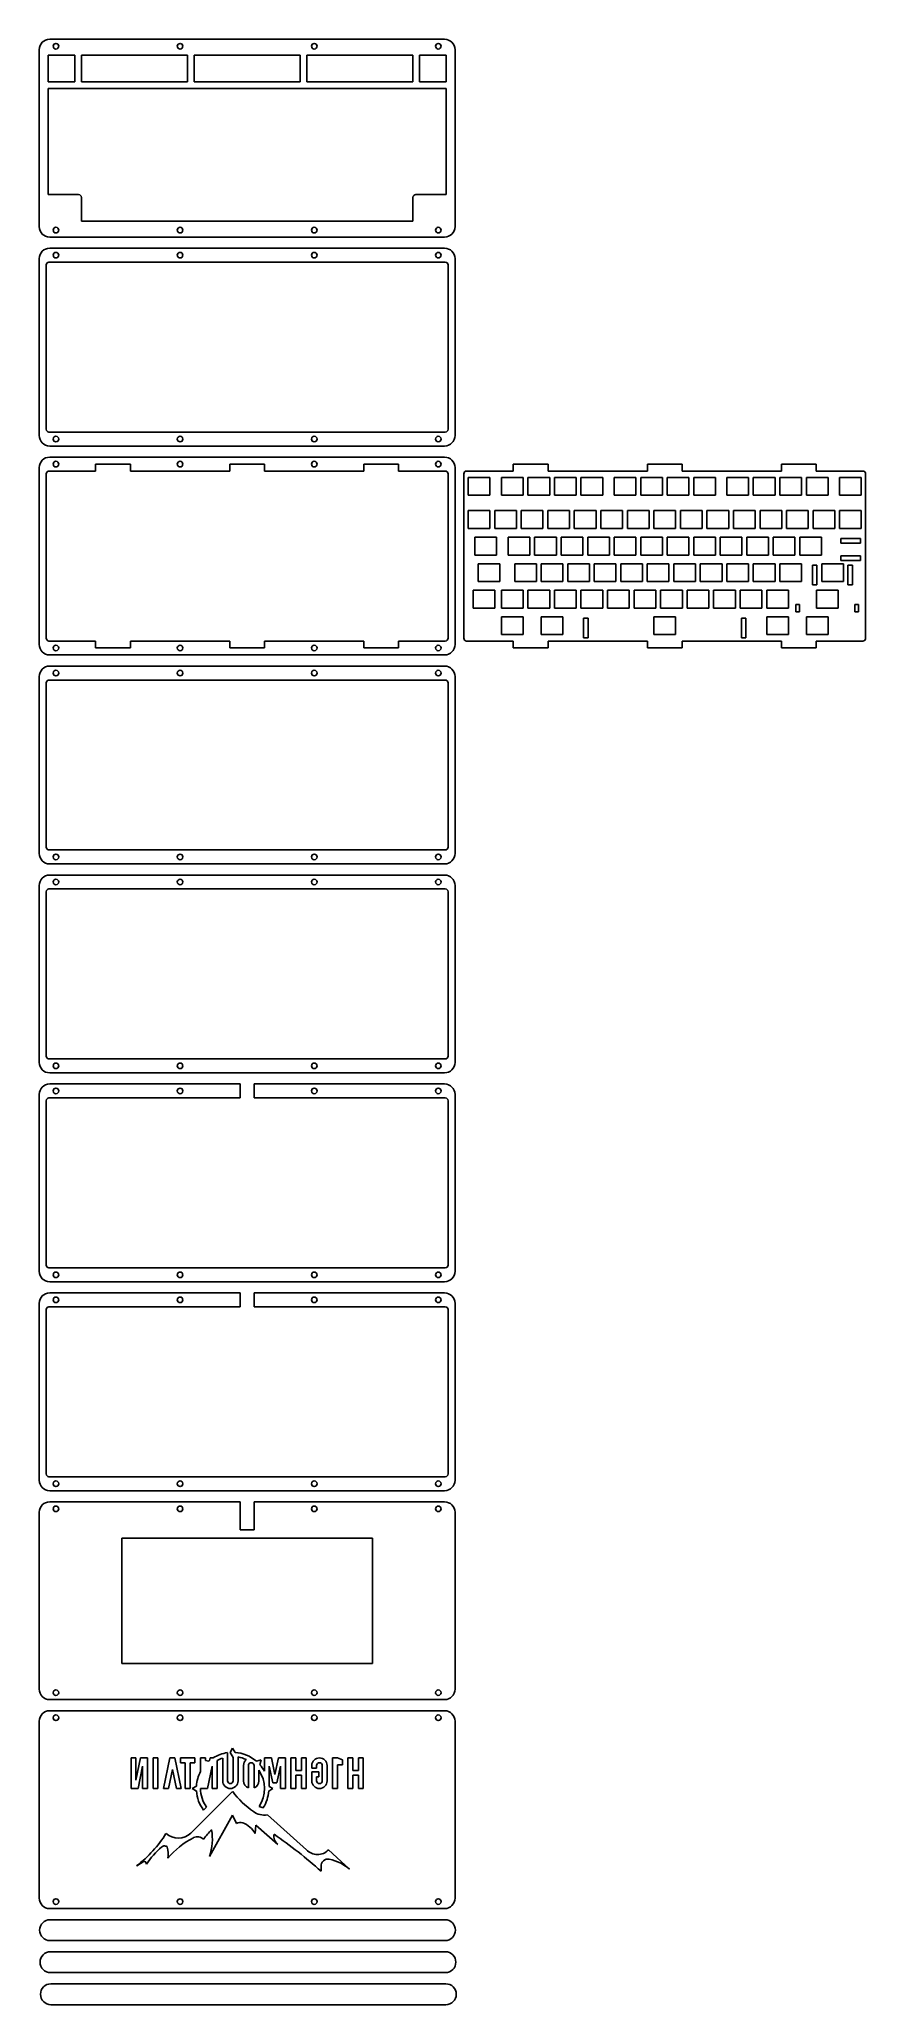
# Model space of a CAD drawing. Extents: x -1 to 593, y 0 to 1411.
import ezdxf

# ---------------------------------------------------------------- set-up
doc = ezdxf.new("R2010")
doc.units = 0
doc.header["$MEASUREMENT"] = 0

msp = doc.modelspace()

# ---------------------------------------------------------------- linework, layer by layer
at = {"linetype": 'Continuous'}
for p, q in [((-0.9, 1403.5), (-0.9, 1276.5)), ((5.6, 1399.5), (24.7, 1399.5)), ((5.6, 1380.4), (5.6, 1399.5)), ((290.3, 1411), (6.6, 1411)), ((24.7, 1399.5), (24.7, 1380.4)), ((29.4, 1399.5), (105.6, 1399.5)), ((29.4, 1380.4), (29.4, 1399.5)), ((105.6, 1399.5), (105.6, 1380.4)), ((110.4, 1399.5), (186.6, 1399.5)), ((110.4, 1380.4), (110.4, 1399.5)), ((186.6, 1399.5), (186.6, 1380.4)), ((191.4, 1399.5), (267.6, 1399.5)), ((191.4, 1380.4), (191.4, 1399.5)), ((267.6, 1399.5), (267.6, 1380.4)), ((272.3, 1399.5), (291.4, 1399.5)), ((272.3, 1380.4), (272.3, 1399.5)), ((291.4, 1399.5), (291.4, 1380.4)), ((297.8, 1276.5), (297.8, 1403.5)), ((24.7, 1380.4), (5.6, 1380.4)), ((5.6, 1375.7), (291.4, 1375.7)), ((5.6, 1299.5), (5.6, 1375.7)), ((105.6, 1380.4), (29.4, 1380.4)), ((186.6, 1380.4), (110.4, 1380.4)), ((267.6, 1380.4), (191.4, 1380.4)), ((291.4, 1380.4), (272.3, 1380.4)), ((291.4, 1375.7), (291.4, 1299.5)), ((27.4, 1299.5), (5.6, 1299.5)), ((291.4, 1299.5), (269.6, 1299.5)), ((29.4, 1280.4), (29.4, 1297.5)), ((267.6, 1297.5), (267.6, 1280.4)), ((29.4, 1280.4), (267.6, 1280.4)), ((6.6, 1269), (290.3, 1269)), ((290.3, 1261), (6.6, 1261)), ((-0.9, 1253.5), (-0.9, 1126.5)), ((4.1, 1249), (4.1, 1131)), ((6.1, 1251), (290.8, 1251)), ((292.8, 1249), (292.8, 1131)), ((297.8, 1126.5), (297.8, 1253.5)), ((290.8, 1129), (6.1, 1129)), ((6.6, 1119), (290.3, 1119)), ((-0.9, 1103.5), (-0.9, 976.5)), ((6.1, 1101), (39.6, 1101)), ((290.3, 1111), (6.6, 1111)), ((39.6, 1101), (39.6, 1106)), ((39.6, 1106), (64.6, 1106)), ((64.6, 1106), (64.6, 1101)), ((64.6, 1101), (136, 1101)), ((136, 1101), (136, 1106)), ((136, 1106), (161, 1106)), ((161, 1106), (161, 1101)), ((161, 1101), (232.3, 1101)), ((232.3, 1101), (232.3, 1106)), ((232.3, 1106), (257.3, 1106)), ((257.3, 1106), (257.3, 1101)), ((257.3, 1101), (290.8, 1101)), ((297.8, 976.5), (297.8, 1103.5)), ((306.1, 1101), (339.6, 1101)), ((339.6, 1101), (339.6, 1106)), ((339.6, 1106), (364.6, 1106)), ((364.6, 1106), (364.6, 1101)), ((364.6, 1101), (436, 1101)), ((436, 1101), (436, 1106)), ((436, 1106), (461, 1106)), ((461, 1106), (461, 1101)), ((461, 1101), (532.3, 1101)), ((532.3, 1101), (532.3, 1106)), ((532.3, 1106), (557.3, 1106)), ((557.3, 1106), (557.3, 1101)), ((557.3, 1101), (590.8, 1101)), ((4.1, 1099), (4.1, 981)), ((292.8, 1099), (292.8, 981)), ((304.1, 1099), (304.1, 981)), ((307.3, 1096.4), (322.9, 1096.4)), ((307.3, 1083.6), (307.3, 1096.4)), ((322.9, 1096.4), (322.9, 1083.6)), ((331.2, 1096.4), (346.8, 1096.4)), ((331.2, 1083.6), (331.2, 1096.4)), ((346.8, 1096.4), (346.8, 1083.6)), ((350.2, 1096.4), (365.8, 1096.4)), ((350.2, 1083.6), (350.2, 1096.4)), ((365.8, 1096.4), (365.8, 1083.6)), ((369.3, 1096.4), (384.9, 1096.4)), ((369.3, 1083.6), (369.3, 1096.4)), ((384.9, 1096.4), (384.9, 1083.6)), ((388.3, 1096.4), (403.9, 1096.4)), ((388.3, 1083.6), (388.3, 1096.4)), ((403.9, 1096.4), (403.9, 1083.6)), ((412.1, 1096.4), (427.7, 1096.4)), ((412.1, 1083.6), (412.1, 1096.4)), ((427.7, 1096.4), (427.7, 1083.6)), ((431.2, 1096.4), (446.8, 1096.4)), ((431.2, 1083.6), (431.2, 1096.4)), ((446.8, 1096.4), (446.8, 1083.6)), ((450.2, 1096.4), (465.8, 1096.4)), ((450.2, 1083.6), (450.2, 1096.4)), ((465.8, 1096.4), (465.8, 1083.6)), ((469.3, 1096.4), (484.9, 1096.4)), ((469.3, 1083.6), (469.3, 1096.4)), ((484.9, 1096.4), (484.9, 1083.6)), ((493.1, 1096.4), (508.7, 1096.4)), ((493.1, 1083.6), (493.1, 1096.4)), ((508.7, 1096.4), (508.7, 1083.6)), ((512.1, 1096.4), (527.7, 1096.4)), ((512.1, 1083.6), (512.1, 1096.4)), ((527.7, 1096.4), (527.7, 1083.6)), ((531.2, 1096.4), (546.8, 1096.4)), ((531.2, 1083.6), (531.2, 1096.4)), ((546.8, 1096.4), (546.8, 1083.6)), ((550.2, 1096.4), (565.8, 1096.4)), ((550.2, 1083.6), (550.2, 1096.4)), ((565.8, 1096.4), (565.8, 1083.6)), ((574, 1096.4), (589.6, 1096.4)), ((574, 1083.6), (574, 1096.4)), ((589.6, 1096.4), (589.6, 1083.6)), ((592.8, 1099), (592.8, 981)), ((322.9, 1083.6), (307.3, 1083.6)), ((307.3, 1072.6), (322.9, 1072.6)), ((307.3, 1059.8), (307.3, 1072.6)), ((322.9, 1072.6), (322.9, 1059.8)), ((326.4, 1072.6), (342, 1072.6)), ((326.4, 1059.8), (326.4, 1072.6)), ((346.8, 1083.6), (331.2, 1083.6)), ((342, 1072.6), (342, 1059.8)), ((345.4, 1072.6), (361, 1072.6)), ((345.4, 1059.8), (345.4, 1072.6)), ((365.8, 1083.6), (350.2, 1083.6)), ((361, 1072.6), (361, 1059.8)), ((364.5, 1072.6), (380.1, 1072.6)), ((364.5, 1059.8), (364.5, 1072.6)), ((384.9, 1083.6), (369.3, 1083.6)), ((380.1, 1072.6), (380.1, 1059.8)), ((383.5, 1072.6), (399.1, 1072.6)), ((383.5, 1059.8), (383.5, 1072.6)), ((403.9, 1083.6), (388.3, 1083.6)), ((399.1, 1072.6), (399.1, 1059.8)), ((402.6, 1072.6), (418.2, 1072.6)), ((402.6, 1059.8), (402.6, 1072.6)), ((427.7, 1083.6), (412.1, 1083.6)), ((418.2, 1072.6), (418.2, 1059.8)), ((421.6, 1072.6), (437.2, 1072.6)), ((421.6, 1059.8), (421.6, 1072.6)), ((446.8, 1083.6), (431.2, 1083.6)), ((437.2, 1072.6), (437.2, 1059.8)), ((440.7, 1072.6), (456.3, 1072.6)), ((440.7, 1059.8), (440.7, 1072.6)), ((465.8, 1083.6), (450.2, 1083.6)), ((456.3, 1072.6), (456.3, 1059.8)), ((459.7, 1072.6), (475.3, 1072.6)), ((459.7, 1059.8), (459.7, 1072.6)), ((484.9, 1083.6), (469.3, 1083.6)), ((475.3, 1072.6), (475.3, 1059.8)), ((478.8, 1072.6), (494.4, 1072.6)), ((478.8, 1059.8), (478.8, 1072.6)), ((508.7, 1083.6), (493.1, 1083.6)), ((494.4, 1072.6), (494.4, 1059.8)), ((497.8, 1072.6), (513.4, 1072.6)), ((497.8, 1059.8), (497.8, 1072.6)), ((527.7, 1083.6), (512.1, 1083.6)), ((513.4, 1072.6), (513.4, 1059.8)), ((516.9, 1072.6), (532.5, 1072.6)), ((516.9, 1059.8), (516.9, 1072.6)), ((546.8, 1083.6), (531.2, 1083.6)), ((532.5, 1072.6), (532.5, 1059.8)), ((535.9, 1072.6), (551.5, 1072.6)), ((535.9, 1059.8), (535.9, 1072.6)), ((565.8, 1083.6), (550.2, 1083.6)), ((551.5, 1072.6), (551.5, 1059.8)), ((555, 1072.6), (570.6, 1072.6)), ((555, 1059.8), (555, 1072.6)), ((570.6, 1072.6), (570.6, 1059.8)), ((589.6, 1083.6), (574, 1083.6)), ((574, 1072.6), (589.6, 1072.6)), ((574, 1059.8), (574, 1072.6)), ((589.6, 1072.6), (589.6, 1059.8)), ((322.9, 1059.8), (307.3, 1059.8)), ((342, 1059.8), (326.4, 1059.8)), ((361, 1059.8), (345.4, 1059.8)), ((380.1, 1059.8), (364.5, 1059.8)), ((399.1, 1059.8), (383.5, 1059.8)), ((418.2, 1059.8), (402.6, 1059.8)), ((437.2, 1059.8), (421.6, 1059.8)), ((456.3, 1059.8), (440.7, 1059.8)), ((475.3, 1059.8), (459.7, 1059.8)), ((494.4, 1059.8), (478.8, 1059.8)), ((513.4, 1059.8), (497.8, 1059.8)), ((532.5, 1059.8), (516.9, 1059.8)), ((551.5, 1059.8), (535.9, 1059.8)), ((570.6, 1059.8), (555, 1059.8)), ((589.6, 1059.8), (574, 1059.8)), ((312.1, 1053.5), (327.7, 1053.5)), ((312.1, 1040.7), (312.1, 1053.5)), ((327.7, 1053.5), (327.7, 1040.7)), ((335.9, 1053.5), (351.5, 1053.5)), ((335.9, 1040.7), (335.9, 1053.5)), ((351.5, 1053.5), (351.5, 1040.7)), ((355, 1053.5), (370.6, 1053.5)), ((355, 1040.7), (355, 1053.5)), ((370.6, 1053.5), (370.6, 1040.7)), ((374, 1053.5), (389.6, 1053.5)), ((374, 1040.7), (374, 1053.5)), ((389.6, 1053.5), (389.6, 1040.7)), ((393.1, 1053.5), (408.7, 1053.5)), ((393.1, 1040.7), (393.1, 1053.5)), ((408.7, 1053.5), (408.7, 1040.7)), ((412.1, 1053.5), (427.7, 1053.5)), ((412.1, 1040.7), (412.1, 1053.5)), ((427.7, 1053.5), (427.7, 1040.7)), ((431.2, 1053.5), (446.8, 1053.5)), ((431.2, 1040.7), (431.2, 1053.5)), ((446.8, 1053.5), (446.8, 1040.7)), ((450.2, 1053.5), (465.8, 1053.5)), ((450.2, 1040.7), (450.2, 1053.5)), ((465.8, 1053.5), (465.8, 1040.7)), ((469.3, 1053.5), (484.9, 1053.5)), ((469.3, 1040.7), (469.3, 1053.5)), ((484.9, 1053.5), (484.9, 1040.7)), ((488.3, 1053.5), (503.9, 1053.5)), ((488.3, 1040.7), (488.3, 1053.5)), ((503.9, 1053.5), (503.9, 1040.7)), ((507.4, 1053.5), (523, 1053.5)), ((507.4, 1040.7), (507.4, 1053.5)), ((523, 1053.5), (523, 1040.7)), ((526.4, 1053.5), (542, 1053.5)), ((526.4, 1040.7), (526.4, 1053.5)), ((542, 1053.5), (542, 1040.7)), ((545.5, 1053.5), (561.1, 1053.5)), ((545.5, 1040.7), (545.5, 1053.5)), ((561.1, 1053.5), (561.1, 1040.7)), ((574.9, 1052.5), (574.9, 1049.2)), ((589.1, 1052.5), (574.9, 1052.5)), ((574.9, 1049.2), (589.1, 1049.2)), ((589.1, 1049.2), (589.1, 1052.5)), ((327.7, 1040.7), (312.1, 1040.7)), ((314.5, 1034.5), (330.1, 1034.5)), ((314.5, 1021.7), (314.5, 1034.5)), ((330.1, 1034.5), (330.1, 1021.7)), ((351.5, 1040.7), (335.9, 1040.7)), ((340.7, 1034.5), (356.3, 1034.5)), ((340.7, 1021.7), (340.7, 1034.5)), ((370.6, 1040.7), (355, 1040.7)), ((356.3, 1034.5), (356.3, 1021.7)), ((359.7, 1034.5), (375.3, 1034.5)), ((359.7, 1021.7), (359.7, 1034.5)), ((389.6, 1040.7), (374, 1040.7)), ((375.3, 1034.5), (375.3, 1021.7)), ((378.8, 1034.5), (394.4, 1034.5)), ((378.8, 1021.7), (378.8, 1034.5)), ((408.7, 1040.7), (393.1, 1040.7)), ((394.4, 1034.5), (394.4, 1021.7)), ((397.8, 1034.5), (413.4, 1034.5)), ((397.8, 1021.7), (397.8, 1034.5)), ((427.7, 1040.7), (412.1, 1040.7)), ((413.4, 1034.5), (413.4, 1021.7)), ((416.9, 1034.5), (432.5, 1034.5)), ((416.9, 1021.7), (416.9, 1034.5)), ((446.8, 1040.7), (431.2, 1040.7)), ((432.5, 1034.5), (432.5, 1021.7)), ((435.9, 1034.5), (451.5, 1034.5)), ((435.9, 1021.7), (435.9, 1034.5)), ((465.8, 1040.7), (450.2, 1040.7)), ((451.5, 1034.5), (451.5, 1021.7)), ((455, 1034.5), (470.6, 1034.5)), ((455, 1021.7), (455, 1034.5)), ((484.9, 1040.7), (469.3, 1040.7)), ((470.6, 1034.5), (470.6, 1021.7)), ((474, 1034.5), (489.6, 1034.5)), ((474, 1021.7), (474, 1034.5)), ((503.9, 1040.7), (488.3, 1040.7)), ((489.6, 1034.5), (489.6, 1021.7)), ((493.1, 1034.5), (508.7, 1034.5)), ((493.1, 1021.7), (493.1, 1034.5)), ((523, 1040.7), (507.4, 1040.7)), ((508.7, 1034.5), (508.7, 1021.7)), ((512.1, 1034.5), (527.7, 1034.5)), ((512.1, 1021.7), (512.1, 1034.5)), ((542, 1040.7), (526.4, 1040.7)), ((527.7, 1034.5), (527.7, 1021.7)), ((531.2, 1034.5), (546.8, 1034.5)), ((531.2, 1021.7), (531.2, 1034.5)), ((561.1, 1040.7), (545.5, 1040.7)), ((546.8, 1034.5), (546.8, 1021.7)), ((557.8, 1033.5), (554.5, 1033.5)), ((554.5, 1033.5), (554.5, 1019.3)), ((557.8, 1019.3), (557.8, 1033.5)), ((561.2, 1034.5), (576.8, 1034.5)), ((561.2, 1021.7), (561.2, 1034.5)), ((574.9, 1040.2), (574.9, 1036.9)), ((589.1, 1040.2), (574.9, 1040.2)), ((574.9, 1036.9), (589.1, 1036.9)), ((576.8, 1034.5), (576.8, 1021.7)), ((580.1, 1033.5), (583.4, 1033.5)), ((580.1, 1019.3), (580.1, 1033.5)), ((583.4, 1033.5), (583.4, 1019.3)), ((589.1, 1036.9), (589.1, 1040.2)), ((330.1, 1021.7), (314.5, 1021.7)), ((356.3, 1021.7), (340.7, 1021.7)), ((375.3, 1021.7), (359.7, 1021.7)), ((394.4, 1021.7), (378.8, 1021.7)), ((413.4, 1021.7), (397.8, 1021.7)), ((432.5, 1021.7), (416.9, 1021.7)), ((451.5, 1021.7), (435.9, 1021.7)), ((470.6, 1021.7), (455, 1021.7)), ((489.6, 1021.7), (474, 1021.7)), ((508.7, 1021.7), (493.1, 1021.7)), ((527.7, 1021.7), (512.1, 1021.7)), ((546.8, 1021.7), (531.2, 1021.7)), ((554.5, 1019.3), (557.8, 1019.3)), ((576.8, 1021.7), (561.2, 1021.7)), ((583.4, 1019.3), (580.1, 1019.3)), ((310.8, 1015.4), (326.4, 1015.4)), ((310.8, 1002.6), (310.8, 1015.4)), ((326.4, 1002.6), (310.8, 1002.6)), ((326.4, 1015.4), (326.4, 1002.6)), ((331.2, 1015.4), (346.8, 1015.4)), ((331.2, 1002.6), (331.2, 1015.4)), ((346.8, 1002.6), (331.2, 1002.6)), ((346.8, 1015.4), (346.8, 1002.6)), ((350.2, 1015.4), (365.8, 1015.4)), ((350.2, 1002.6), (350.2, 1015.4)), ((365.8, 1002.6), (350.2, 1002.6)), ((365.8, 1015.4), (365.8, 1002.6)), ((369.3, 1015.4), (384.9, 1015.4)), ((369.3, 1002.6), (369.3, 1015.4)), ((384.9, 1002.6), (369.3, 1002.6)), ((384.9, 1015.4), (384.9, 1002.6)), ((388.3, 1015.4), (403.9, 1015.4)), ((388.3, 1002.6), (388.3, 1015.4)), ((403.9, 1002.6), (388.3, 1002.6)), ((403.9, 1015.4), (403.9, 1002.6)), ((407.4, 1015.4), (423, 1015.4)), ((407.4, 1002.6), (407.4, 1015.4)), ((423, 1002.6), (407.4, 1002.6)), ((423, 1015.4), (423, 1002.6)), ((426.4, 1015.4), (442, 1015.4)), ((426.4, 1002.6), (426.4, 1015.4)), ((442, 1002.6), (426.4, 1002.6)), ((442, 1015.4), (442, 1002.6)), ((445.5, 1015.4), (461.1, 1015.4)), ((445.5, 1002.6), (445.5, 1015.4)), ((461.1, 1002.6), (445.5, 1002.6)), ((461.1, 1015.4), (461.1, 1002.6)), ((464.5, 1015.4), (480.1, 1015.4)), ((464.5, 1002.6), (464.5, 1015.4)), ((480.1, 1002.6), (464.5, 1002.6)), ((480.1, 1015.4), (480.1, 1002.6)), ((483.6, 1015.4), (499.2, 1015.4)), ((483.6, 1002.6), (483.6, 1015.4)), ((499.2, 1002.6), (483.6, 1002.6)), ((499.2, 1015.4), (499.2, 1002.6)), ((502.6, 1015.4), (518.2, 1015.4)), ((502.6, 1002.6), (502.6, 1015.4)), ((518.2, 1002.6), (502.6, 1002.6)), ((518.2, 1015.4), (518.2, 1002.6)), ((521.7, 1015.4), (537.3, 1015.4)), ((521.7, 1002.6), (521.7, 1015.4)), ((537.3, 1002.6), (521.7, 1002.6)), ((537.3, 1015.4), (537.3, 1002.6)), ((545.3, 1005.1), (542.6, 1005.1)), ((542.6, 1005.1), (542.6, 999.9)), ((545.3, 999.9), (545.3, 1005.1)), ((557.4, 1015.4), (573, 1015.4)), ((557.4, 1002.6), (557.4, 1015.4)), ((573, 1002.6), (557.4, 1002.6)), ((573, 1015.4), (573, 1002.6)), ((587.7, 1005.1), (585.1, 1005.1)), ((585.1, 1005.1), (585.1, 999.9)), ((587.7, 999.9), (587.7, 1005.1)), ((331.2, 996.4), (346.8, 996.4)), ((331.2, 983.6), (331.2, 996.4)), ((346.8, 996.4), (346.8, 983.6)), ((359.7, 996.4), (375.3, 996.4)), ((359.7, 983.6), (359.7, 996.4)), ((375.3, 996.4), (375.3, 983.6)), ((393.5, 995.4), (390.2, 995.4)), ((390.2, 995.4), (390.2, 981.2)), ((393.5, 981.2), (393.5, 995.4)), ((440.7, 996.4), (456.3, 996.4)), ((440.7, 983.6), (440.7, 996.4)), ((456.3, 996.4), (456.3, 983.6)), ((506.8, 995.4), (503.5, 995.4)), ((503.5, 995.4), (503.5, 981.2)), ((506.8, 981.2), (506.8, 995.4)), ((521.7, 996.4), (537.3, 996.4)), ((521.7, 983.6), (521.7, 996.4)), ((537.3, 996.4), (537.3, 983.6)), ((542.6, 999.9), (545.3, 999.9)), ((550.2, 996.4), (565.8, 996.4)), ((550.2, 983.6), (550.2, 996.4)), ((565.8, 996.4), (565.8, 983.6)), ((585.1, 999.9), (587.7, 999.9)), ((39.6, 979), (6.1, 979)), ((39.6, 974), (39.6, 979)), ((64.6, 974), (39.6, 974)), ((136, 979), (64.6, 979)), ((64.6, 974), (64.6, 979)), ((136, 974), (136, 979)), ((161, 974), (136, 974)), ((232.3, 979), (161, 979)), ((161, 974), (161, 979)), ((232.3, 974), (232.3, 979)), ((257.3, 974), (232.3, 974)), ((290.8, 979), (257.3, 979)), ((257.3, 974), (257.3, 979)), ((339.6, 979), (306.1, 979)), ((346.8, 983.6), (331.2, 983.6)), ((339.6, 974), (339.6, 979)), ((364.6, 974), (339.6, 974)), ((375.3, 983.6), (359.7, 983.6)), ((364.6, 974), (364.6, 979)), ((436, 979), (364.6, 979)), ((390.2, 981.2), (393.5, 981.2)), ((436, 974), (436, 979)), ((461, 974), (436, 974)), ((456.3, 983.6), (440.7, 983.6)), ((461, 974), (461, 979)), ((532.3, 979), (461, 979)), ((503.5, 981.2), (506.8, 981.2)), ((537.3, 983.6), (521.7, 983.6)), ((532.3, 974), (532.3, 979)), ((557.3, 974), (532.3, 974)), ((565.8, 983.6), (550.2, 983.6)), ((590.8, 979), (557.3, 979)), ((557.3, 974), (557.3, 979)), ((6.6, 969), (290.3, 969)), ((290.3, 961), (6.6, 961)), ((-0.9, 953.5), (-0.9, 826.5)), ((4.1, 949), (4.1, 831)), ((6.1, 951), (290.8, 951)), ((292.8, 949), (292.8, 831)), ((297.8, 826.5), (297.8, 953.5)), ((290.8, 829), (6.1, 829)), ((6.6, 819), (290.3, 819)), ((290.3, 811), (6.6, 811)), ((-0.9, 803.5), (-0.9, 676.5)), ((4.1, 799), (4.1, 681)), ((6.1, 801), (290.8, 801)), ((292.8, 799), (292.8, 681)), ((297.8, 676.5), (297.8, 803.5)), ((290.8, 679), (6.1, 679)), ((6.6, 669), (290.3, 669)), ((-0.9, 653.5), (-0.9, 526.5)), ((6.1, 651), (143.5, 651)), ((143.5, 661), (6.6, 661)), ((143.5, 651), (143.5, 661)), ((290.3, 661), (153.5, 661)), ((153.5, 661), (153.5, 651)), ((153.5, 651), (290.8, 651)), ((297.8, 526.5), (297.8, 653.5)), ((4.1, 649), (4.1, 531)), ((292.8, 649), (292.8, 531)), ((290.8, 529), (6.1, 529)), ((6.6, 519), (290.3, 519)), ((143.5, 511), (6.6, 511)), ((143.5, 501), (143.5, 511)), ((290.3, 511), (153.5, 511)), ((153.5, 511), (153.5, 501)), ((-0.9, 503.5), (-0.9, 376.5)), ((4.1, 499), (4.1, 381)), ((6.1, 501), (143.5, 501)), ((153.5, 501), (290.8, 501)), ((292.8, 499), (292.8, 381)), ((297.8, 376.5), (297.8, 503.5)), ((290.8, 379), (6.1, 379)), ((6.6, 369), (290.3, 369)), ((-0.9, 353.5), (-0.9, 226.5)), ((143.5, 361), (6.6, 361)), ((143.5, 341), (143.5, 361)), ((290.3, 361), (153.5, 361)), ((153.5, 361), (153.5, 341)), ((297.8, 226.5), (297.8, 353.5)), ((153.5, 341), (143.5, 341)), ((238.5, 335), (58.5, 335)), ((58.5, 335), (58.5, 245)), ((238.5, 245), (238.5, 335)), ((58.5, 245), (238.5, 245)), ((6.6, 219), (290.3, 219)), ((-0.9, 203.5), (-0.9, 76.5)), ((290.3, 211), (6.6, 211)), ((297.8, 76.5), (297.8, 203.5)), ((138, 184.2), (136.3, 181.1)), ((138, 184.2), (139.8, 181.1)), ((65.1, 177.2), (65.1, 155.2)), ((65.1, 177.2), (68.6, 177.2)), ((71.9, 177.2), (68.6, 161.2)), ((68.6, 177.2), (68.6, 161.2)), ((73.4, 171.2), (70.1, 155.2)), ((71.9, 177.2), (76.9, 177.2)), ((73.4, 155.2), (73.4, 171.2)), ((76.9, 155.2), (76.9, 177.2)), ((84.4, 177.2), (80.9, 177.2)), ((80.9, 177.2), (80.9, 155.2)), ((84.4, 155.2), (84.4, 177.2)), ((93, 177.2), (88.4, 155.2)), ((96.5, 177.2), (93, 177.2)), ((101.1, 155.2), (96.5, 177.2)), ((111, 177.2), (100.5, 177.2)), ((100.5, 177.2), (100.5, 173.7)), ((100.5, 173.7), (104, 173.7)), ((104, 155.2), (104, 173.7)), ((107.5, 173.7), (111, 173.7)), ((107.5, 173.7), (107.5, 155.2)), ((111, 173.7), (111, 177.2)), ((115, 177.2), (115, 167.3)), ((115, 177.2), (118.5, 177.2)), ((118.5, 177.2), (118.5, 175.4)), ((118.5, 175.4), (120.9, 174.8)), ((123.4, 171.2), (120, 155.2)), ((121.9, 177.2), (121.5, 175.2)), ((121.9, 177.2), (124.2, 177.2)), ((123.4, 155.2), (123.4, 171.2)), ((126.9, 155.2), (126.9, 175.3)), ((130.9, 177), (130.9, 160.7)), ((134.4, 180.9), (134.4, 160.7)), ((136.3, 181.1), (138.4, 177.5)), ((138.4, 177.5), (138.4, 160.7)), ((141.9, 177.9), (141.9, 160.7)), ((145.9, 171.7), (145.9, 160.7)), ((149.4, 171.7), (149.4, 155.6)), ((153.4, 171.7), (153.4, 155.6)), ((158.5, 175.7), (155.1, 174.8)), ((158.5, 175.7), (157.6, 172.3)), ((160.9, 177.2), (160.9, 167.6)), ((160.9, 177.2), (165.9, 177.2)), ((164.4, 171.2), (164.4, 156.7)), ((166.9, 159.2), (164.4, 171.2)), ((168.4, 165.2), (165.9, 177.2)), ((170.9, 177.2), (168.4, 165.2)), ((172.4, 171.2), (169.9, 159.2)), ((170.9, 177.2), (175.9, 177.2)), ((172.4, 155.2), (172.4, 171.2)), ((175.9, 155.2), (175.9, 177.2)), ((179.9, 177.2), (179.9, 155.2)), ((179.9, 177.2), (183.4, 177.2)), ((183.4, 177.2), (183.4, 168.2)), ((187.4, 168.2), (187.4, 177.2)), ((187.4, 177.2), (190.9, 177.2)), ((190.9, 155.2), (190.9, 177.2)), ((194.9, 171.7), (194.9, 169.7)), ((194.9, 169.7), (198.4, 169.7)), ((198.4, 171.7), (198.4, 169.7)), ((202.4, 171.7), (202.4, 160.7)), ((205.9, 171.7), (205.9, 160.7)), ((209.9, 177.2), (209.9, 155.2)), ((209.9, 177.2), (213.4, 177.2)), ((213.4, 177.2), (216.9, 175.7)), ((213.4, 155.2), (213.4, 172.2)), ((213.4, 172.2), (216.9, 172.2)), ((216.9, 172.2), (216.9, 175.7)), ((220.9, 177.2), (220.9, 155.2)), ((220.9, 177.2), (224.4, 177.2)), ((224.4, 177.2), (224.4, 168.2)), ((228.4, 168.2), (228.4, 177.2)), ((228.4, 177.2), (231.9, 177.2)), ((231.9, 155.2), (231.9, 177.2)), ((94.8, 168.8), (91.9, 155.2)), ((97.6, 155.2), (94.8, 168.8)), ((109, 155.2), (112.1, 156.9)), ((156.9, 168.4), (156.9, 160.7)), ((167, 155.2), (164.4, 156.7)), ((169.9, 159.2), (166.9, 159.2)), ((183.4, 168.2), (187.4, 168.2)), ((187.4, 164.7), (183.4, 164.7)), ((183.4, 164.7), (183.4, 155.2)), ((187.4, 155.2), (187.4, 164.7)), ((194.9, 160.7), (194.9, 167.2)), ((194.9, 167.2), (198.4, 167.2)), ((198.4, 167.2), (199.9, 167.2)), ((198.4, 163.7), (198.4, 160.7)), ((199.9, 163.7), (198.4, 163.7)), ((199.9, 167.2), (199.9, 163.7)), ((224.4, 168.2), (228.4, 168.2)), ((228.4, 164.7), (224.4, 164.7)), ((224.4, 164.7), (224.4, 155.2)), ((228.4, 155.2), (228.4, 164.7)), ((70.1, 155.2), (65.1, 155.2)), ((76.9, 155.2), (73.4, 155.2)), ((80.9, 155.2), (84.4, 155.2)), ((88.4, 155.2), (91.9, 155.2)), ((101.1, 155.2), (97.6, 155.2)), ((107.5, 155.2), (104, 155.2)), ((108, 123.2), (138, 153.1)), ((109, 155.2), (112.1, 153.4)), ((120, 155.2), (115, 155.2)), ((120, 155.2), (115, 155.2)), ((117.1, 139.7), (119.3, 141.9)), ((126.9, 155.2), (123.4, 155.2)), ((164, 153.4), (167, 155.2)), ((175.9, 155.2), (172.4, 155.2)), ((179.9, 155.2), (183.4, 155.2)), ((190.9, 155.2), (187.4, 155.2)), ((209.9, 155.2), (213.4, 155.2)), ((220.9, 155.2), (224.4, 155.2)), ((231.9, 155.2), (228.4, 155.2)), ((138, 136.1), (121.5, 106.5)), ((140.7, 130), (138, 136.1)), ((154.8, 128.8), (154.2, 122.9)), ((170.4, 115), (154.8, 128.8)), ((163, 136.2), (191.1, 111.2)), ((73.8, 102.6), (69.1, 99.8)), ((201.6, 99.2), (201.6, 95.8)), ((206.8, 111.1), (222.1, 97.4)), ((6.6, 69), (290.3, 69)), ((290.6, 61), (6.9, 61)), ((6.9, 46), (290.6, 46)), ((290.9, 38), (7.2, 38)), ((7.2, 23), (290.9, 23)), ((291.2, 15), (7.5, 15)), ((7.5, 0), (291.2, 0))]:
    msp.add_line(p, q, dxfattribs=at)
for centre in [(11.1, 1406), (100.3, 1406), (196.7, 1406), (285.8, 1406), (11.1, 1274), (100.3, 1274), (196.7, 1274), (285.8, 1274), (11.1, 1256), (100.3, 1256), (196.7, 1256), (285.8, 1256), (11.1, 1124), (100.3, 1124), (196.7, 1124), (285.8, 1124), (11.1, 1106), (100.3, 1106), (196.7, 1106), (285.8, 1106), (11.1, 974), (100.3, 974), (196.7, 974), (285.8, 974), (11.1, 956), (100.3, 956), (196.7, 956), (285.8, 956), (11.1, 824), (100.3, 824), (196.7, 824), (285.8, 824), (11.1, 806), (100.3, 806), (196.7, 806), (285.8, 806), (11.1, 674), (100.3, 674), (196.7, 674), (285.8, 674), (11.1, 656), (100.3, 656), (196.7, 656), (285.8, 656), (11.1, 524), (100.3, 524), (196.7, 524), (285.8, 524), (11.1, 506), (100.3, 506), (196.7, 506), (285.8, 506), (11.1, 374), (100.3, 374), (196.7, 374), (285.8, 374), (11.1, 356), (100.3, 356), (196.7, 356), (285.8, 356), (11.1, 224), (100.3, 224), (196.7, 224), (285.8, 224), (11.1, 206), (100.3, 206), (196.7, 206), (285.8, 206), (11.1, 74), (100.3, 74), (196.7, 74), (285.8, 74)]:
    msp.add_circle(centre, 2, dxfattribs=at)
for centre, radius, start, end in [((6.6, 1403.5), 7.5, 90, 180), ((290.3, 1403.5), 7.5, 0, 90), ((27.4, 1297.5), 2, 0, 90), ((269.6, 1297.5), 2, 90, 180), ((6.6, 1276.5), 7.5, 180, 270), ((290.3, 1276.5), 7.5, 270, 0), ((6.6, 1253.5), 7.5, 90, 180), ((290.3, 1253.5), 7.5, 0, 90), ((6.1, 1249), 2, 90, 180), ((290.8, 1249), 2, 0, 90), ((6.1, 1131), 2, 180, 270), ((290.8, 1131), 2, 270, 0), ((6.6, 1126.5), 7.5, 180, 270), ((290.3, 1126.5), 7.5, 270, 0), ((6.6, 1103.5), 7.5, 90, 180), ((6.1, 1099), 2, 90, 180), ((290.3, 1103.5), 7.5, 360, 90), ((290.8, 1099), 2, 0, 90), ((306.1, 1099), 2, 90, 180), ((590.8, 1099), 2, 0, 90), ((6.6, 976.5), 7.5, 180, 270), ((6.1, 981), 2, 180, 270), ((290.3, 976.5), 7.5, 270, 360), ((290.8, 981), 2, 270, 0), ((306.1, 981), 2, 180, 270), ((590.8, 981), 2, 270, 0), ((6.6, 953.5), 7.5, 90, 180), ((290.3, 953.5), 7.5, 0, 90), ((6.1, 949), 2, 90, 180), ((290.8, 949), 2, 0, 90), ((6.6, 826.5), 7.5, 180, 270), ((6.1, 831), 2, 180, 270), ((290.3, 826.5), 7.5, 270, 0), ((290.8, 831), 2, 270, 0), ((6.6, 803.5), 7.5, 90, 180), ((290.3, 803.5), 7.5, 0, 90), ((6.1, 799), 2, 90, 180), ((290.8, 799), 2, 0, 90), ((6.1, 681), 2, 180, 270), ((290.8, 681), 2, 270, 0), ((6.6, 676.5), 7.5, 180, 270), ((290.3, 676.5), 7.5, 270, 0), ((6.6, 653.5), 7.5, 90, 180), ((6.1, 649), 2, 90, 180), ((290.3, 653.5), 7.5, 0, 90), ((290.8, 649), 2, 0, 90), ((6.6, 526.5), 7.5, 180, 270), ((6.1, 531), 2, 180, 270), ((290.3, 526.5), 7.5, 270, 0), ((290.8, 531), 2, 270, 0), ((6.6, 503.5), 7.5, 90, 180), ((290.3, 503.5), 7.5, 0, 90), ((6.1, 499), 2, 90, 180), ((290.8, 499), 2, 0, 90), ((6.6, 376.5), 7.5, 180, 270), ((6.1, 381), 2, 180, 270), ((290.3, 376.5), 7.5, 270, 0), ((290.8, 381), 2, 270, 0), ((6.6, 353.5), 7.5, 90, 180), ((290.3, 353.5), 7.5, 0, 90), ((6.6, 226.5), 7.5, 180, 270), ((290.3, 226.5), 7.5, 270, 0), ((6.6, 203.5), 7.5, 90, 180), ((290.3, 203.5), 7.5, 0, 90), ((138, 155.2), 26, 129.6116, 131.1036), ((138, 155.2), 26, 98.1072, 122.2042), ((138, 155.2), 23, 108.1553, 119.0457), ((138, 155.2), 26, 48.8964, 86.1036), ((138, 155.2), 23, 64.5834, 80.4059), ((151.4, 171.7), 5.5, 129.0074, 180), ((151.4, 171.7), 2, 0, 180), ((138, 155.2), 26, 28.5734, 41.1036), ((200.4, 171.7), 5.5, 0, 180), ((200.4, 171.7), 2, 0, 180), ((138, 155.2), 26, 152.2042, 176.1036), ((136.4, 160.7), 5.5, 180, 0), ((136.4, 160.7), 2, 180, 0), ((151.4, 160.7), 5.5, 180, 248.6763), ((151.4, 160.7), 5.5, 291.3237, 0), ((138, 155.2), 23, 325.829, 35.0311), ((200.4, 160.7), 5.5, 180, 0), ((200.4, 160.7), 2, 180, 0), ((138, 155.2), 26, 183.8964, 216.489), ((138, 155.2), 23, 180, 215.3776), ((184.6, 186.4), 57.2, 215.6173, 236.5682), ((162.5, 156.2), 15, 248.7664, 260.8518), ((138, 155.2), 26, 328.088, 356.1036), ((143.7, 125.4), 5.51, 72.7774, 122.2562), ((138.4, 113.7), 18.3, 30.2201, 67.831), ((161.3, 151.1), 15, 236.2806, 276.316), ((19.9, 165.8), 82.3, 306.6729, 328.6176), ((120.1, 72.9), 52.1, 129.2772, 147.6146), ((89.1, 111.2), 2.78, 43.1037, 134.2272), ((99, 132.9), 13.3, 228.4585, 312.7593), ((77.2, 108.5), 14.6, 346.4547, 18.4572), ((138.1, 65.8), 61, 117.5222, 139.8735), ((112.7, 113.6), 6.92, 48.7289, 114.0184), ((141.1, 104.6), 27.7, 130.8103, 149.1753), ((84.2, 118.9), 39.3, 341.5966, 9.7616), ((176, 121.1), 8.28, 171.3331, 227.0384), ((-19.7, -150.4), 331, 48.0519, 55.4939), ((74.5, 101.2), 1.6, 346.1947, 116.7686), ((199, 118.7), 10.9, 223.3903, 316.0446), ((206.6, 99.5), 5.07, 79.7954, 183.5981), ((200.3, 71), 34.2, 50.5146, 77.8443), ((6.6, 76.5), 7.5, 180, 270), ((290.3, 76.5), 7.5, 270, 0), ((6.9, 53.5), 7.5, 90, 180), ((290.6, 53.5), 7.5, 0, 90), ((6.9, 53.5), 7.5, 180, 270), ((290.6, 53.5), 7.5, 270, 0), ((7.2, 30.5), 7.5, 90, 180), ((7.2, 30.5), 7.5, 180, 270), ((290.9, 30.5), 7.5, 0, 90), ((290.9, 30.5), 7.5, 270, 0), ((7.5, 7.5), 7.5, 90, 180), ((291.2, 7.5), 7.5, 0, 90), ((7.5, 7.5), 7.5, 180, 270), ((291.2, 7.5), 7.5, 270, 0)]:
    msp.add_arc(centre, radius, start, end, dxfattribs=at)

doc.saveas('drawing.dxf')
